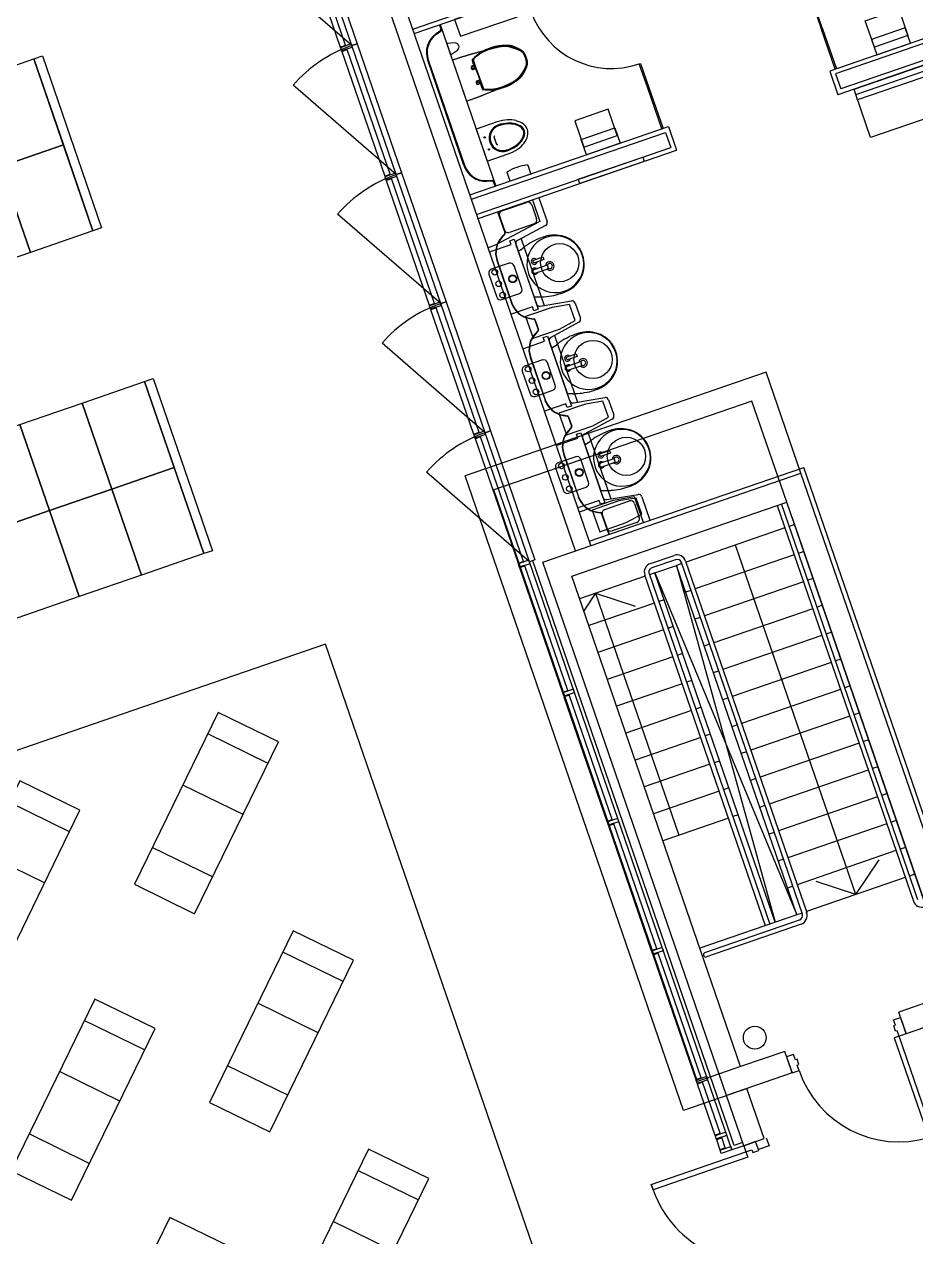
# Model space of a CAD drawing. Extents: x 809431 to 809707, y 818703 to 819368.
# Drawn here: x 809646.22 to 809654.06, y 818751.98 to 818762.64 of the extents above; entities that cross this region are included whole.
import ezdxf

# ---------------------------------------------------------------- set-up
doc = ezdxf.new("R2010")
doc.units = 0
for name, color, linetype in [('Fix Furn', 7, 'Continuous'), ('MAJ060__', 7, 'Continuous'), ('MAJ081__', 7, 'Continuous'), ('MAJ093__', 7, 'Continuous'), ('MAJ220__', 7, 'Continuous'), ('MAJ221__', 7, 'Continuous'), ('MAJ228__', 7, 'Continuous'), ('MAJ240_1', 7, 'Continuous'), ('MAJ240__', 7, 'Continuous'), ('MAJ321__', 7, 'Continuous'), ('MAJ322__', 7, 'Continuous'), ('MAJ325__', 7, 'Continuous'), ('MAJ341__', 7, 'Continuous'), ('MAJ342__', 7, 'Continuous'), ('MAJ421__', 7, 'Continuous'), ('MAJ582__', 7, 'Continuous'), ('MAJ724__', 7, 'Continuous'), ('MAJ740__', 7, 'Continuous')]:
    doc.layers.add(name, color=color, linetype=linetype)

# ---------------------------------------------------------------- blocks, each defined once
blk = doc.blocks.new('2x5-Seater')
at = {"layer": 'Fix Furn'}
for points in [[(238.683, 161.455), (238.683, 161.375), (237.083, 161.375), (237.083, 161.455)], [(237.883, 161.375), (237.883, 160.795), (237.083, 160.795), (237.083, 161.375)], [(238.683, 161.375), (238.683, 160.795), (237.883, 160.795), (237.883, 161.375)], [(237.883, 160.795), (237.883, 160.215), (237.083, 160.215), (237.083, 160.795)], [(238.683, 160.795), (238.683, 160.215), (237.883, 160.215), (237.883, 160.795)], [(238.383, 159.915), (237.383, 159.915), (237.383, 160.215), (238.383, 160.215)], [(237.883, 159.335), (237.883, 159.915), (237.083, 159.915), (237.083, 159.335)], [(238.683, 159.335), (238.683, 159.915), (237.883, 159.915), (237.883, 159.335)], [(237.883, 158.755), (237.883, 159.335), (237.083, 159.335), (237.083, 158.755)], [(238.683, 158.755), (238.683, 159.335), (237.883, 159.335), (237.883, 158.755)], [(237.883, 158.175), (237.883, 158.755), (237.083, 158.755), (237.083, 158.175)], [(238.683, 158.175), (238.683, 158.755), (237.883, 158.755), (237.883, 158.175)], [(238.683, 158.095), (238.683, 158.175), (237.083, 158.175), (237.083, 158.095)]]:
    blk.add_lwpolyline(points, close=True, dxfattribs=at)
blk = doc.blocks.new('6-Seater without table')
at = {"layer": 'Fix Furn'}
for points in [[(604.684, 150.957), (604.684, 150.877), (603.084, 150.877), (603.084, 150.957)], [(603.884, 150.877), (603.884, 150.297), (603.084, 150.297), (603.084, 150.877)], [(604.684, 150.877), (604.684, 150.297), (603.884, 150.297), (603.884, 150.877)], [(603.884, 150.297), (603.884, 149.717), (603.084, 149.717), (603.084, 150.297)], [(604.684, 150.297), (604.684, 149.717), (603.884, 149.717), (603.884, 150.297)], [(603.884, 149.717), (603.884, 149.137), (603.084, 149.137), (603.084, 149.717)], [(604.684, 149.717), (604.684, 149.137), (603.884, 149.137), (603.884, 149.717)]]:
    blk.add_lwpolyline(points, close=True, dxfattribs=at)

msp = doc.modelspace()

# ---------------------------------------------------------------- linework, layer by layer
at = {"layer": 'MAJ060__'}
for p, q in [((809650.693, 818761.098), (809650.758, 818760.909)), ((809650.758, 818760.909), (809650.364, 818760.699)), ((809650.364, 818760.699), (809650.303, 818760.678)), ((809651.403, 818758.455), (809651.104, 818758.352))]:
    msp.add_line(p, q, dxfattribs=at)
for points in [[(809650.424, 818761.001), (809650.642, 818761.076)], [(809650.686, 818761.054), (809650.729, 818760.931)], [(809650.445, 818760.834), (809650.403, 818760.957)], [(809650.707, 818760.887), (809650.49, 818760.812)], [(809650.487, 818760.542), (809650.331, 818760.488)], [(809650.6, 818760.319), (809650.531, 818760.52)], [(809650.31, 818760.444), (809650.379, 818760.243)], [(809650.423, 818760.222), (809650.578, 818760.275)], [(809650.78, 818759.691), (809650.624, 818759.637)], [(809650.893, 818759.468), (809650.824, 818759.669)], [(809650.603, 818759.593), (809650.672, 818759.392)], [(809650.716, 818759.371), (809650.871, 818759.424)], [(809650.896, 818758.742), (809650.965, 818758.541)], [(809651.073, 818758.84), (809650.917, 818758.786)], [(809651.186, 818758.617), (809651.117, 818758.818)], [(809651.009, 818758.52), (809651.164, 818758.573)], [(809651.328, 818758.377), (809651.546, 818758.452)], [(809651.669, 818758.261), (809651.591, 818758.488), (809651.403, 818758.455)], [(809651.59, 818758.43), (809651.632, 818758.307)], [(809651.349, 818758.209), (809651.306, 818758.332)], [(809651.611, 818758.262), (809651.393, 818758.188)]]:
    msp.add_lwpolyline(points, dxfattribs=at)
for centre, radius in [((809650.362, 818760.462), 0.025), ((809650.396, 818760.361), 0.025), ((809650.519, 818760.404), 0.035), ((809650.519, 818760.404), 0.03), ((809650.431, 818760.261), 0.025), ((809650.655, 818759.611), 0.025), ((809650.689, 818759.51), 0.025), ((809650.812, 818759.553), 0.035), ((809650.812, 818759.553), 0.03), ((809650.724, 818759.41), 0.025), ((809650.948, 818758.76), 0.025), ((809650.982, 818758.659), 0.025), ((809651.105, 818758.702), 0.035), ((809651.105, 818758.702), 0.03), ((809651.017, 818758.559), 0.025)]:
    msp.add_circle(centre, radius, dxfattribs=at)
for centre, start, end in [((809650.436, 818760.968), 109, 199), ((809650.653, 818761.043), 19, 109), ((809650.696, 818760.92), 289, 19), ((809650.478, 818760.845), 199, 289), ((809650.343, 818760.455), 109, 199), ((809650.498, 818760.508), 19, 109), ((809650.412, 818760.255), 199, 289), ((809650.567, 818760.308), 289, 19), ((809650.636, 818759.604), 109, 199), ((809650.791, 818759.657), 19, 109), ((809650.705, 818759.404), 199, 289), ((809650.86, 818759.457), 289, 19), ((809650.929, 818758.753), 109, 199), ((809651.084, 818758.807), 19, 109), ((809650.998, 818758.553), 199, 289), ((809651.153, 818758.606), 289, 19), ((809651.557, 818758.418), 19, 109), ((809651.34, 818758.344), 109, 199), ((809651.382, 818758.221), 199, 289), ((809651.599, 818758.296), 289, 19)]:
    msp.add_arc(centre, 0.035, start, end, dxfattribs=at)
at = {"layer": 'MAJ081__'}
for p, q in [((809652.773, 818752.782), (809652.679, 818752.75)), ((809652.749, 818752.851), (809652.773, 818752.782))]:
    msp.add_line(p, q, dxfattribs=at)
at = {"layer": 'MAJ093__'}
msp.add_lwpolyline([(809651.543, 818749.44), (809648.873, 818757.193), (809644.429, 818755.663), (809647.099, 818747.909)], close=True, dxfattribs=at)
at = {"layer": 'MAJ220__'}
for p, q in [((809652.747, 818759.584), (809650.1, 818758.673)), ((809653.053, 818758.696), (809652.747, 818759.584)), ((809652.623, 818759.33), (809650.354, 818758.549)), ((809652.929, 818758.441), (809652.623, 818759.33)), ((809652.021, 818753.094), (809650.1, 818758.673)), ((809652.145, 818753.348), (809650.354, 818758.549)), ((809652.523, 818753.479), (809652.145, 818753.348)), ((809652.588, 818753.29), (809652.021, 818753.094))]:
    msp.add_line(p, q, dxfattribs=at)
at = {"layer": 'MAJ221__'}
for p, q in [((809651.205, 818758.059), (809648.027, 818767.287)), ((809651.072, 818758.014), (809647.895, 818767.242)), ((809649.641, 818762.6), (809651.064, 818763.09)), ((809655.054, 818762.79), (809653.357, 818762.206)), ((809655.1, 818762.658), (809653.403, 818762.073)), ((809653.357, 818762.206), (809653.403, 818762.073)), ((809650.156, 818761.104), (809651.863, 818761.691)), ((809651.863, 818761.691), (809651.909, 818761.559)), ((809650.202, 818760.971), (809651.909, 818761.559)), ((809650.784, 818757.914), (809653.053, 818758.696)), ((809654.668, 818754.006), (809653.053, 818758.696)), ((809651.038, 818757.79), (809652.929, 818758.441)), ((809654.137, 818754.934), (809652.929, 818758.441)), ((809654.414, 818754.13), (809652.975, 818758.309)), ((809652.399, 818753.224), (809650.784, 818757.914)), ((809652.523, 818753.479), (809651.038, 818757.79)), ((809654.414, 818754.13), (809653.913, 818753.957)), ((809653.978, 818753.768), (809653.913, 818753.957)), ((809654.668, 818754.006), (809653.978, 818753.768)), ((809652.911, 818753.612), (809652.523, 818753.479)), ((809652.976, 818753.423), (809652.911, 818753.612)), ((809652.976, 818753.423), (809652.399, 818753.224)), ((809652.551, 818752.783), (809652.399, 818753.224)), ((809652.731, 818752.845), (809652.578, 818753.286)), ((809652.551, 818752.783), (809652.731, 818752.845))]:
    msp.add_line(p, q, dxfattribs=at)
at = {"layer": 'MAJ228__'}
for p, q in [((809652.447, 818752.747), (809650.667, 818757.916)), ((809652.465, 818752.785), (809650.695, 818757.926)), ((809652.551, 818752.783), (809652.447, 818752.747)), ((809652.541, 818752.811), (809652.465, 818752.785))]:
    msp.add_line(p, q, dxfattribs=at)
at = {"layer": 'MAJ240_1'}
for p, q in [((809653.536, 818754.991), (809652.478, 818758.064)), ((809651.248, 818757.641), (809651.144, 818757.484)), ((809651.248, 818757.641), (809651.981, 818755.513)), ((809651.248, 818757.641), (809651.597, 818757.526)), ((809653.536, 818754.991), (809653.74, 818755.295)), ((809653.536, 818754.991), (809653.187, 818755.105))]:
    msp.add_line(p, q, dxfattribs=at)
at = {"layer": 'MAJ240__'}
for p, q in [((809652.913, 818758.214), (809652.043, 818757.914)), ((809652.998, 818758.243), (809652.95, 818758.227)), ((809653.079, 818758.006), (809653.032, 818757.99)), ((809652.005, 818757.901), (809651.958, 818757.885)), ((809652.994, 818757.977), (809652.124, 818757.678)), ((809651.683, 818757.79), (809651.107, 818757.592)), ((809651.768, 818757.82), (809651.721, 818757.803)), ((809651.768, 818757.82), (809651.958, 818757.885)), ((809652.827, 818754.747), (809651.768, 818757.82)), ((809651.768, 818757.82), (809653.016, 818754.812)), ((809653.016, 818754.812), (809651.958, 818757.885)), ((809651.958, 818757.885), (809652.827, 818754.747)), ((809653.075, 818757.741), (809652.205, 818757.441)), ((809653.16, 818757.77), (809653.113, 818757.754)), ((809651.85, 818757.583), (809651.803, 818757.567)), ((809652.086, 818757.665), (809652.039, 818757.648)), ((809651.765, 818757.554), (809651.188, 818757.355)), ((809653.157, 818757.504), (809652.287, 818757.205)), ((809653.242, 818757.534), (809653.195, 818757.517)), ((809652.168, 818757.428), (809652.12, 818757.412)), ((809651.846, 818757.318), (809651.269, 818757.119)), ((809651.931, 818757.347), (809651.884, 818757.331)), ((809653.238, 818757.268), (809652.368, 818756.969)), ((809653.323, 818757.297), (809653.276, 818757.281)), ((809652.249, 818757.192), (809652.202, 818757.176)), ((809651.928, 818757.081), (809651.351, 818756.883)), ((809652.013, 818757.11), (809651.965, 818757.094)), ((809653.405, 818757.061), (809653.357, 818757.045)), ((809652.33, 818756.955), (809652.283, 818756.939)), ((809653.32, 818757.032), (809652.45, 818756.732)), ((809652.009, 818756.845), (809651.432, 818756.646)), ((809652.094, 818756.874), (809652.047, 818756.858)), ((809653.486, 818756.825), (809653.439, 818756.808)), ((809652.412, 818756.719), (809652.365, 818756.703)), ((809653.401, 818756.795), (809652.531, 818756.496)), ((809652.175, 818756.638), (809652.128, 818756.621)), ((809652.09, 818756.608), (809651.514, 818756.41)), ((809653.482, 818756.559), (809652.612, 818756.259)), ((809653.567, 818756.588), (809653.52, 818756.572)), ((809652.257, 818756.401), (809652.21, 818756.385)), ((809652.493, 818756.483), (809652.446, 818756.466)), ((809652.172, 818756.372), (809651.595, 818756.173)), ((809653.564, 818756.323), (809652.694, 818756.023)), ((809653.649, 818756.352), (809653.602, 818756.336)), ((809652.575, 818756.246), (809652.527, 818756.23)), ((809652.253, 818756.136), (809651.676, 818755.937)), ((809652.338, 818756.165), (809652.291, 818756.149)), ((809653.645, 818756.086), (809652.775, 818755.787)), ((809653.73, 818756.115), (809653.683, 818756.099)), ((809652.656, 818756.01), (809652.609, 818755.994)), ((809652.335, 818755.899), (809651.758, 818755.701)), ((809652.42, 818755.929), (809652.372, 818755.912)), ((809653.812, 818755.879), (809653.764, 818755.863)), ((809652.737, 818755.774), (809652.69, 818755.757)), ((809653.726, 818755.85), (809652.857, 818755.55)), ((809652.416, 818755.663), (809651.839, 818755.464)), ((809652.501, 818755.692), (809652.454, 818755.676)), ((809653.808, 818755.613), (809652.938, 818755.314)), ((809653.893, 818755.643), (809653.846, 818755.626)), ((809652.819, 818755.537), (809652.772, 818755.521)), ((809653.889, 818755.377), (809653.019, 818755.077)), ((809653.974, 818755.406), (809653.927, 818755.39)), ((809652.9, 818755.301), (809652.853, 818755.285)), ((809653.971, 818755.141), (809653.101, 818754.841)), ((809654.056, 818755.17), (809654.008, 818755.154)), ((809652.982, 818755.064), (809652.934, 818755.048)), ((809653.016, 818754.812), (809652.165, 818754.519)), ((809653.063, 818754.828), (809653.016, 818754.812))]:
    msp.add_line(p, q, dxfattribs=at)
at = {"layer": 'MAJ321__'}
for points in [[(809653.929, 818753.91), (809653.978, 818753.768), (809653.916, 818753.747), (809653.9, 818753.794), (809653.886, 818753.789), (809653.87, 818753.837), (809653.884, 818753.842), (809653.868, 818753.889)], [(809652.927, 818753.565), (809652.976, 818753.423), (809653.037, 818753.444), (809653.021, 818753.492), (809653.035, 818753.496), (809653.019, 818753.544), (809653.005, 818753.539), (809652.988, 818753.586)], [(809652.551, 818752.783), (809652.57, 818752.728), (809652.621, 818752.746), (809652.629, 818752.722), (809652.682, 818752.74), (809652.655, 818752.819)]]:
    msp.add_lwpolyline(points, close=True, dxfattribs=at)
at = {"layer": 'MAJ322__'}
for p, q in [((809649.104, 818762.455), (809648.199, 818763.242)), ((809649.495, 818761.32), (809648.589, 818762.107)), ((809649.886, 818760.186), (809648.98, 818760.973)), ((809650.276, 818759.051), (809649.371, 818759.838)), ((809650.667, 818757.916), (809649.761, 818758.704))]:
    msp.add_line(p, q, dxfattribs=at)
for centre, radius, start, end in [((809649.495, 818761.32), 1.2, 109, 139), ((809649.886, 818760.186), 1.2, 109, 139), ((809650.276, 818759.051), 1.2, 109, 139), ((809650.667, 818757.916), 1.2, 109, 139), ((809653.916, 818753.747), 0.93, 199, 286.5349)]:
    msp.add_arc(centre, radius, start, end, dxfattribs=at)
msp.add_ellipse((809652.587, 818752.763), major_axis=(0, -0.987), ratio=0.910374, start_param=5.044002, end_param=6.614798, dxfattribs=at)
at = {"layer": 'MAJ325__'}
for points in [[(809649.104, 818762.455), (809648.714, 818763.589), (809648.761, 818763.606), (809649.152, 818762.471)], [(809653.157, 818762.819), (809653.23, 818762.606), (809653.241, 818762.61), (809653.168, 818762.823)], [(809653.23, 818762.606), (809653.241, 818762.61), (809653.365, 818762.251), (809653.353, 818762.247)], [(809649.495, 818761.32), (809649.104, 818762.455), (809649.152, 818762.471), (809649.542, 818761.336)], [(809651.644, 818762.298), (809651.717, 818762.085), (809651.706, 818762.081), (809651.632, 818762.294)], [(809651.706, 818762.081), (809651.717, 818762.085), (809651.841, 818761.726), (809651.829, 818761.722)], [(809649.886, 818760.186), (809649.495, 818761.32), (809649.542, 818761.336), (809649.933, 818760.202)], [(809650.276, 818759.051), (809649.886, 818760.186), (809649.933, 818760.202), (809650.324, 818759.067)], [(809650.667, 818757.916), (809650.276, 818759.051), (809650.324, 818759.067), (809650.714, 818757.933)], [(809653.916, 818753.747), (809653.874, 818753.732), (809654.177, 818752.853), (809654.219, 818752.868)], [(809652.57, 818752.728), (809652.586, 818752.681), (809651.754, 818752.394), (809651.737, 818752.441)]]:
    msp.add_lwpolyline(points, close=True, dxfattribs=at)
msp.add_arc((809651.388, 818763.003), 0.75, 199.9167, 289, dxfattribs=at)
at = {"layer": 'MAJ341__'}
for p, q in [((809654.08, 818754.946), (809652.882, 818758.425)), ((809652.844, 818758.412), (809654.042, 818754.933)), ((809651.73, 818757.901), (809651.938, 818757.973)), ((809651.951, 818757.935), (809651.743, 818757.864)), ((809653.066, 818754.819), (809652.002, 818757.91)), ((809652.039, 818757.923), (809653.104, 818754.832)), ((809652.741, 818754.717), (809651.68, 818757.8)), ((809651.718, 818757.813), (809652.779, 818754.73)), ((809652.209, 818754.481), (809653.041, 818754.768)), ((809653.054, 818754.73), (809652.222, 818754.443))]:
    msp.add_line(p, q, dxfattribs=at)
for centre, radius, start, end in [((809651.756, 818757.826), 0.08, 109, 199), ((809651.964, 818757.897), 0.08, 19, 109), ((809651.964, 818757.897), 0.04, 19, 109), ((809651.756, 818757.826), 0.04, 109, 199), ((809654.118, 818754.959), 0.08, 199, 289), ((809653.028, 818754.806), 0.04, 289, 19), ((809653.028, 818754.806), 0.08, 289, 19), ((809652.216, 818754.462), 0.02, 109, 289)]:
    msp.add_arc(centre, radius, start, end, dxfattribs=at)
at = {"layer": 'MAJ342__'}
for points in [[(809648.626, 818763.538), (809649.003, 818762.441), (809649.05, 818762.457), (809648.673, 818763.554)], [(809649.005, 818762.436), (809649.015, 818762.408), (809649.109, 818762.441), (809649.099, 818762.469)], [(809649.008, 818762.437), (809649.006, 818762.442), (809649.048, 818762.456), (809649.049, 818762.452)], [(809649.016, 818762.403), (809649.394, 818761.307), (809649.441, 818761.323), (809649.064, 818762.42)], [(809649.017, 818762.409), (809649.019, 818762.404), (809649.061, 818762.419), (809649.059, 818762.423)], [(809649.396, 818761.302), (809649.405, 818761.273), (809649.5, 818761.306), (809649.49, 818761.334)], [(809649.398, 818761.303), (809649.397, 818761.307), (809649.438, 818761.322), (809649.44, 818761.317)], [(809649.407, 818761.269), (809649.785, 818760.172), (809649.832, 818760.188), (809649.454, 818761.285)], [(809649.408, 818761.274), (809649.41, 818761.27), (809649.451, 818761.284), (809649.45, 818761.289)], [(809649.786, 818760.167), (809649.796, 818760.139), (809649.891, 818760.171), (809649.881, 818760.2)], [(809649.789, 818760.168), (809649.787, 818760.173), (809649.829, 818760.187), (809649.831, 818760.182)], [(809649.798, 818760.134), (809650.175, 818759.037), (809650.223, 818759.054), (809649.845, 818760.15)], [(809649.799, 818760.14), (809649.8, 818760.135), (809649.842, 818760.149), (809649.84, 818760.154)], [(809650.177, 818759.033), (809650.187, 818759.004), (809650.281, 818759.037), (809650.271, 818759.065)], [(809650.18, 818759.034), (809650.178, 818759.038), (809650.22, 818759.053), (809650.221, 818759.048)], [(809650.188, 818758.999), (809650.566, 818757.903), (809650.613, 818757.919), (809650.236, 818759.016)], [(809650.189, 818759.005), (809650.191, 818759), (809650.233, 818759.015), (809650.231, 818759.019)], [(809650.568, 818757.898), (809650.577, 818757.87), (809650.672, 818757.902), (809650.662, 818757.93)], [(809650.57, 818757.899), (809650.569, 818757.904), (809650.61, 818757.918), (809650.612, 818757.913)], [(809650.579, 818757.865), (809650.957, 818756.768), (809651.004, 818756.784), (809650.626, 818757.881)], [(809650.58, 818757.871), (809650.582, 818757.866), (809650.623, 818757.88), (809650.622, 818757.885)], [(809650.958, 818756.763), (809650.968, 818756.735), (809651.063, 818756.767), (809651.053, 818756.796)], [(809650.961, 818756.764), (809650.959, 818756.769), (809651.001, 818756.783), (809651.003, 818756.779)], [(809650.97, 818756.73), (809651.347, 818755.633), (809651.395, 818755.65), (809651.017, 818756.746)], [(809650.971, 818756.736), (809650.972, 818756.731), (809651.014, 818756.745), (809651.012, 818756.75)], [(809651.349, 818755.629), (809651.359, 818755.6), (809651.453, 818755.633), (809651.443, 818755.661)], [(809651.352, 818755.63), (809651.35, 818755.634), (809651.392, 818755.649), (809651.393, 818755.644)], [(809651.36, 818755.596), (809651.738, 818754.499), (809651.785, 818754.515), (809651.408, 818755.612)], [(809651.362, 818755.601), (809651.363, 818755.597), (809651.405, 818755.611), (809651.403, 818755.616)], [(809651.74, 818754.494), (809651.749, 818754.466), (809651.844, 818754.498), (809651.834, 818754.527)], [(809651.742, 818754.495), (809651.741, 818754.5), (809651.782, 818754.514), (809651.784, 818754.509)], [(809651.751, 818754.461), (809652.129, 818753.364), (809652.176, 818753.38), (809651.798, 818754.477)], [(809651.752, 818754.467), (809651.754, 818754.462), (809651.795, 818754.476), (809651.794, 818754.481)], [(809652.13, 818753.359), (809652.14, 818753.331), (809652.235, 818753.364), (809652.225, 818753.392)], [(809652.133, 818753.36), (809652.132, 818753.365), (809652.173, 818753.379), (809652.175, 818753.375)], [(809652.142, 818753.326), (809652.297, 818752.875), (809652.344, 818752.892), (809652.189, 818753.343)], [(809652.143, 818753.332), (809652.145, 818753.327), (809652.186, 818753.342), (809652.184, 818753.346)], [(809652.299, 818752.871), (809652.308, 818752.842), (809652.403, 818752.875), (809652.393, 818752.903)], [(809652.301, 818752.872), (809652.3, 818752.876), (809652.341, 818752.891), (809652.343, 818752.886)], [(809652.31, 818752.837), (809652.341, 818752.748), (809652.388, 818752.764), (809652.357, 818752.854)], [(809652.311, 818752.843), (809652.313, 818752.838), (809652.354, 818752.853), (809652.353, 818752.858)], [(809652.352, 818752.715), (809652.343, 818752.743), (809652.437, 818752.775), (809652.447, 818752.747)], [(809652.345, 818752.744), (809652.344, 818752.749), (809652.385, 818752.763), (809652.387, 818752.758)]]:
    msp.add_lwpolyline(points, close=True, dxfattribs=at)
at = {"layer": 'MAJ421__'}
for p, q in [((809649.654, 818762.562), (809651.115, 818763.065)), ((809655.041, 818762.828), (809653.306, 818762.231)), ((809649.845, 818762.56), (809649.886, 818762.589)), ((809649.849, 818762.555), (809649.889, 818762.584)), ((809649.889, 818762.599), (809649.876, 818762.638)), ((809649.895, 818762.601), (809649.881, 818762.64)), ((809655.113, 818762.62), (809653.378, 818762.023)), ((809650.09, 818761.4), (809649.772, 818762.326)), ((809650.096, 818761.402), (809649.777, 818762.328)), ((809653.306, 818762.231), (809653.378, 818762.023)), ((809650.143, 818761.142), (809651.888, 818761.742)), ((809651.888, 818761.742), (809651.96, 818761.534)), ((809650.215, 818760.934), (809651.96, 818761.534)), ((809650.342, 818761.269), (809650.292, 818761.267)), ((809650.342, 818761.263), (809650.292, 818761.261)), ((809650.365, 818761.218), (809650.351, 818761.257)), ((809650.37, 818761.22), (809650.357, 818761.259)), ((809650.387, 818760.993), (809650.45, 818760.81)), ((809650.39, 818760.994), (809650.453, 818760.811)), ((809650.448, 818760.798), (809650.424, 818760.772)), ((809650.45, 818760.795), (809650.426, 818760.77)), ((809650.38, 818760.567), (809650.51, 818760.189)), ((809650.383, 818760.568), (809650.513, 818760.19)), ((809650.671, 818760.058), (809650.706, 818760.052)), ((809650.671, 818760.055), (809650.705, 818760.049)), ((809650.715, 818760.041), (809650.743, 818759.959)), ((809650.718, 818760.042), (809650.746, 818759.96)), ((809650.741, 818759.947), (809650.717, 818759.921)), ((809650.743, 818759.945), (809650.719, 818759.919)), ((809650.673, 818759.716), (809650.804, 818759.338)), ((809650.676, 818759.717), (809650.806, 818759.339)), ((809650.964, 818759.207), (809650.999, 818759.201)), ((809650.964, 818759.204), (809650.998, 818759.198)), ((809651.008, 818759.19), (809651.036, 818759.108)), ((809651.011, 818759.191), (809651.039, 818759.109)), ((809651.034, 818759.096), (809651.01, 818759.07)), ((809651.036, 818759.094), (809651.012, 818759.068)), ((809650.966, 818758.865), (809651.097, 818758.487)), ((809650.969, 818758.866), (809651.099, 818758.488)), ((809651.192, 818758.097), (809653.078, 818758.746)), ((809656.204, 818749.67), (809653.078, 818758.746)), ((809651.257, 818758.356), (809651.292, 818758.35)), ((809651.257, 818758.353), (809651.291, 818758.347)), ((809651.301, 818758.339), (809651.364, 818758.156)), ((809651.304, 818758.34), (809651.367, 818758.157))]:
    msp.add_line(p, q, dxfattribs=at)
for centre, radius, start, end in [((809649.88, 818762.596), 0.009, 306, 19), ((809649.88, 818762.596), 0.015, 306, 19), ((809649.966, 818762.393), 0.206, 126, 199), ((809649.966, 818762.393), 0.2, 126, 199), ((809650.285, 818761.467), 0.206, 199, 272), ((809650.285, 818761.467), 0.2, 199, 272), ((809650.343, 818761.254), 0.015, 19, 92), ((809650.343, 818761.254), 0.009, 19, 92), ((809650.572, 818760.633), 0.203, 137, 199), ((809650.572, 818760.633), 0.2, 137, 199), ((809650.439, 818760.806), 0.012, 317, 19), ((809650.439, 818760.806), 0.015, 317, 19), ((809650.702, 818760.255), 0.203, 199, 261), ((809650.702, 818760.255), 0.2, 199, 261), ((809650.703, 818760.037), 0.012, 19, 81), ((809650.703, 818760.037), 0.015, 19, 81), ((809650.865, 818759.782), 0.203, 137, 199), ((809650.865, 818759.782), 0.2, 137, 199), ((809650.732, 818759.955), 0.012, 317, 19), ((809650.732, 818759.955), 0.015, 317, 19), ((809650.995, 818759.404), 0.203, 199, 261), ((809650.995, 818759.404), 0.2, 199, 261), ((809650.996, 818759.186), 0.012, 19, 81), ((809650.996, 818759.186), 0.015, 19, 81), ((809651.158, 818758.932), 0.203, 137, 199), ((809651.158, 818758.932), 0.2, 137, 199), ((809651.025, 818759.104), 0.012, 317, 19), ((809651.025, 818759.104), 0.015, 317, 19), ((809651.288, 818758.553), 0.203, 199, 261), ((809651.288, 818758.553), 0.2, 199, 261), ((809651.289, 818758.335), 0.012, 19, 81), ((809651.289, 818758.335), 0.015, 19, 81)]:
    msp.add_arc(centre, radius, start, end, dxfattribs=at)
at = {"layer": 'MAJ582__'}
msp.add_circle((809652.647, 818753.733), 0.1, dxfattribs=at)
at = {"layer": 'MAJ724__'}
for p, q in [((809648.368, 818756.144), (809647.838, 818756.403)), ((809648.149, 818755.695), (809647.618, 818755.954)), ((809646.623, 818755.543), (809646.093, 818755.802)), ((809646.404, 818755.094), (809645.873, 818755.353)), ((809647.881, 818755.147), (809647.351, 818755.405)), ((809649.029, 818754.226), (809648.498, 818754.484)), ((809648.809, 818753.776), (809648.279, 818754.035)), ((809647.283, 818753.625), (809646.753, 818753.883)), ((809647.064, 818753.175), (809646.534, 818753.434)), ((809648.542, 818753.228), (809648.012, 818753.486)), ((809646.797, 818752.627), (809646.267, 818752.886)), ((809649.689, 818752.307), (809649.159, 818752.565)), ((809649.47, 818751.857), (809648.94, 818752.116))]:
    msp.add_line(p, q, dxfattribs=at)
for points in [[(809647.93, 818756.592), (809647.193, 818755.082), (809647.723, 818754.823), (809648.46, 818756.333)], [(809646.185, 818755.991), (809645.448, 818754.481), (809645.978, 818754.222), (809646.715, 818755.732)], [(809648.59, 818754.673), (809647.854, 818753.163), (809648.384, 818752.904), (809649.121, 818754.414)], [(809646.845, 818754.072), (809646.109, 818752.562), (809646.639, 818752.303), (809647.376, 818753.813)], [(809649.251, 818752.754), (809648.515, 818751.244), (809649.045, 818750.985), (809649.781, 818752.495)], [(809647.506, 818752.153), (809646.77, 818750.643), (809647.3, 818750.385), (809648.036, 818751.895)]]:
    msp.add_lwpolyline(points, close=True, dxfattribs=at)
at = {"layer": 'MAJ740__'}
for p, q in [((809649.881, 818762.64), (809650.37, 818761.22)), ((809650.011, 818762.478), (809649.939, 818762.473)), ((809649.939, 818762.473), (809649.973, 818762.374)), ((809649.973, 818762.374), (809650.033, 818762.414)), ((809649.989, 818762.326), (809650.113, 818761.966)), ((809650.163, 818762.328), (809650.172, 818762.329)), ((809650.169, 818762.31), (809650.165, 818762.324)), ((809650.179, 818762.281), (809650.165, 818762.277)), ((809650.167, 818762.336), (809650.179, 818762.348)), ((809650.169, 818762.31), (809650.176, 818762.312)), ((809650.175, 818762.29), (809650.169, 818762.309)), ((809650.171, 818762.306), (809650.178, 818762.309)), ((809650.177, 818762.314), (809650.172, 818762.326)), ((809650.217, 818762.203), (809650.175, 818762.325)), ((809650.175, 818762.295), (809650.182, 818762.298)), ((809650.177, 818762.29), (809650.183, 818762.292)), ((809650.177, 818762.288), (809650.182, 818762.275)), ((809650.178, 818762.289), (809650.184, 818762.291)), ((809650.182, 818762.299), (809650.179, 818762.308)), ((809650.181, 818762.272), (809650.186, 818762.258)), ((809650.187, 818762.275), (809650.182, 818762.273)), ((809650.183, 818762.274), (809650.186, 818762.275)), ((809650.184, 818762.291), (809650.215, 818762.202)), ((809650.212, 818762.202), (809650.187, 818762.275)), ((809650.192, 818762.259), (809650.187, 818762.257)), ((809650.192, 818762.255), (809650.191, 818762.259)), ((809650.195, 818762.251), (809650.176, 818762.245)), ((809650.191, 818762.255), (809650.193, 818762.256)), ((809650.191, 818762.255), (809650.191, 818762.255)), ((809650.192, 818762.254), (809650.194, 818762.255)), ((809650.229, 818762.152), (809650.21, 818762.146)), ((809650.212, 818762.202), (809650.237, 818762.129)), ((809650.245, 818762.114), (809650.215, 818762.203)), ((809650.217, 818762.204), (809650.259, 818762.082)), ((809650.235, 818762.119), (809650.221, 818762.114)), ((809650.231, 818762.127), (809650.226, 818762.141)), ((809650.232, 818762.144), (809650.227, 818762.142)), ((809650.228, 818762.147), (809650.231, 818762.147)), ((809650.228, 818762.147), (809650.228, 818762.147)), ((809650.229, 818762.148), (809650.23, 818762.148)), ((809650.229, 818762.147), (809650.231, 818762.144)), ((809650.237, 818762.128), (809650.232, 818762.126)), ((809650.238, 818762.112), (809650.233, 818762.125)), ((809650.234, 818762.127), (809650.237, 818762.127)), ((809650.238, 818762.111), (809650.245, 818762.113)), ((809650.238, 818762.109), (809650.244, 818762.091)), ((809650.239, 818762.112), (809650.246, 818762.114)), ((809650.24, 818762.105), (809650.247, 818762.107)), ((809650.244, 818762.094), (809650.251, 818762.096)), ((809650.245, 818762.09), (809650.252, 818762.092)), ((809650.245, 818762.09), (809650.25, 818762.076)), ((809650.249, 818762.107), (809650.252, 818762.097)), ((809650.251, 818762.072), (809650.259, 818762.076)), ((809650.253, 818762.092), (809650.258, 818762.079)), ((809650.259, 818762.068), (809650.276, 818762.066)), ((809650.749, 818761.117), (809650.821, 818760.909)), ((809650.807, 818760.873), (809650.562, 818760.74)), ((809650.548, 818760.704), (809650.727, 818760.185)), ((809650.59, 818760.66), (809650.572, 818760.646)), ((809650.59, 818760.66), (809650.611, 818760.676)), ((809650.593, 818760.757), (809650.795, 818760.171)), ((809650.57, 818760.639), (809650.704, 818760.25)), ((809650.71, 818760.245), (809650.733, 818760.246)), ((809650.733, 818760.246), (809650.759, 818760.246)), ((809650.865, 818760.153), (809650.633, 818760.073)), ((809650.76, 818760.165), (809651.035, 818760.211)), ((809651.02, 818760.179), (809650.865, 818760.153)), ((809651.068, 818760.038), (809651.02, 818760.179)), ((809651.068, 818760.191), (809651.114, 818760.058)), ((809650.633, 818760.073), (809650.698, 818759.883)), ((809651.1, 818760.022), (809650.855, 818759.889)), ((809650.93, 818759.963), (809651.068, 818760.038)), ((809650.698, 818759.883), (809650.93, 818759.963)), ((809650.841, 818759.853), (809651.02, 818759.334)), ((809650.883, 818759.809), (809650.865, 818759.795)), ((809650.883, 818759.809), (809650.904, 818759.825)), ((809650.886, 818759.906), (809651.088, 818759.32)), ((809650.863, 818759.788), (809650.997, 818759.399)), ((809651.003, 818759.395), (809651.026, 818759.395)), ((809651.026, 818759.395), (809651.052, 818759.395)), ((809651.158, 818759.302), (809650.926, 818759.222)), ((809651.053, 818759.314), (809651.328, 818759.36)), ((809651.313, 818759.328), (809651.158, 818759.302)), ((809651.361, 818759.187), (809651.313, 818759.328)), ((809651.361, 818759.34), (809651.407, 818759.207)), ((809650.926, 818759.222), (809650.991, 818759.032)), ((809651.393, 818759.171), (809651.148, 818759.038)), ((809651.223, 818759.112), (809651.361, 818759.187)), ((809650.991, 818759.032), (809651.223, 818759.112)), ((809651.134, 818759.002), (809651.313, 818758.483)), ((809651.176, 818758.958), (809651.158, 818758.944)), ((809651.176, 818758.958), (809651.197, 818758.974)), ((809651.179, 818759.055), (809651.381, 818758.469)), ((809651.156, 818758.937), (809651.29, 818758.548)), ((809651.296, 818758.544), (809651.319, 818758.544)), ((809651.319, 818758.544), (809651.345, 818758.544)), ((809651.451, 818758.451), (809651.219, 818758.371)), ((809651.346, 818758.463), (809651.621, 818758.509)), ((809651.606, 818758.477), (809651.451, 818758.451)), ((809651.654, 818758.336), (809651.606, 818758.477)), ((809651.654, 818758.489), (809651.726, 818758.281)), ((809651.219, 818758.371), (809651.284, 818758.181)), ((809651.516, 818758.261), (809651.654, 818758.336)), ((809651.284, 818758.181), (809651.516, 818758.261))]:
    msp.add_line(p, q, dxfattribs=at)
for points in [[(809650.561, 818762.708), (809650.509, 818762.857), (809650.009, 818762.684), (809650.06, 818762.536)], [(809653.913, 818762.775), (809653.993, 818762.543), (809653.699, 818762.441), (809653.619, 818762.673)], [(809653.97, 818762.61), (809653.675, 818762.509), (809653.722, 818762.374), (809654.016, 818762.475)], [(809653.52, 818762.071), (809654.408, 818762.377), (809654.441, 818762.283), (809653.552, 818761.977)], [(809650.09, 818761.4), (809649.772, 818762.326), (809649.777, 818762.328), (809650.096, 818761.402)], [(809653.536, 818762.024), (809654.425, 818762.33), (809654.555, 818761.952), (809653.666, 818761.646)], [(809651.065, 818761.794), (809651.145, 818761.562), (809651.439, 818761.663), (809651.359, 818761.896)], [(809651.122, 818761.63), (809651.416, 818761.731), (809651.463, 818761.596), (809651.169, 818761.495)], [(809651.096, 818761.279), (809651.663, 818761.474), (809651.676, 818761.437), (809651.109, 818761.241)]]:
    msp.add_lwpolyline(points, close=True, dxfattribs=at)
for points in [[(809650.384, 818761.783), (809650.198, 818761.719), (809650.295, 818761.439)], [(809650.355, 818761.646), (809650.373, 818761.593)], [(809650.295, 818761.439), (809650.48, 818761.503)], [(809650.678, 818761.325), (809650.498, 818761.264), (809650.472, 818761.34)], [(809650.651, 818761.402), (809650.678, 818761.325)], [(809650.316, 818760.64), (809650.505, 818760.706), (809650.494, 818760.739), (809650.532, 818760.752), (809650.743, 818760.137), (809650.705, 818760.124), (809650.694, 818760.157), (809650.505, 818760.092)], [(809650.705, 818760.569), (809650.784, 818760.596), (809650.792, 818760.573), (809650.713, 818760.546)], [(809650.708, 818760.487), (809650.824, 818760.527), (809650.829, 818760.51)], [(809650.72, 818760.454), (809650.835, 818760.494), (809650.829, 818760.51)], [(809650.609, 818759.789), (809650.798, 818759.855), (809650.787, 818759.888), (809650.825, 818759.901), (809651.036, 818759.286), (809650.998, 818759.273), (809650.987, 818759.306), (809650.798, 818759.241)], [(809650.999, 818759.719), (809651.077, 818759.746), (809651.085, 818759.722), (809651.006, 818759.695)], [(809651.001, 818759.636), (809651.117, 818759.676), (809651.122, 818759.659)], [(809651.013, 818759.603), (809651.128, 818759.643), (809651.122, 818759.659)], [(809650.902, 818758.938), (809651.091, 818759.004), (809651.08, 818759.037), (809651.118, 818759.05), (809651.329, 818758.435), (809651.291, 818758.422), (809651.28, 818758.455), (809651.091, 818758.39)], [(809651.292, 818758.868), (809651.37, 818758.895), (809651.378, 818758.871), (809651.299, 818758.844)], [(809651.294, 818758.785), (809651.41, 818758.825), (809651.415, 818758.809)], [(809651.306, 818758.752), (809651.421, 818758.792), (809651.415, 818758.809)]]:
    msp.add_lwpolyline(points, dxfattribs=at)
for centre, radius in [((809650.171, 818762.261), 0.00989), ((809650.216, 818762.13), 0.00989), ((809650.274, 818761.647), 0.006), ((809650.31, 818761.542), 0.006), ((809650.933, 818760.546), 0.168), ((809651.226, 818759.695), 0.168), ((809651.519, 818758.844), 0.168)]:
    msp.add_circle(centre, radius, dxfattribs=at)
for centre, radius, start, end in [((809650.013, 818762.443), 0.0351, 303.8617, 94.1385), ((809650.432, 818761.643), 0.12, 109, 289), ((809650.432, 818761.643), 0.112, 109, 289), ((809650.498, 818761.452), 0.35, 93.9505, 109), ((809650.498, 818761.452), 0.322, 93.9505, 109), ((809650.498, 818761.452), 0.314, 93.9505, 109), ((809650.491, 818761.555), 0.247, 76.0115, 93.9505), ((809650.491, 818761.555), 0.219, 76.0115, 93.9505), ((809650.491, 818761.555), 0.211, 76.0115, 93.9505), ((809650.509, 818761.627), 0.136, 51.5425, 76.0115), ((809650.509, 818761.627), 0.144, 51.5425, 76.0115), ((809650.509, 818761.627), 0.172, 51.5425, 76.0115), ((809650.555, 818761.685), 0.0624, 19, 51.5425), ((809650.555, 818761.685), 0.0704, 19, 51.5425), ((809650.555, 818761.685), 0.0984, 19, 51.5425), ((809650.366, 818761.65), 0.012, 109, 199), ((809650.483, 818761.702), 0.136, 321.9885, 346.4575), ((809650.483, 818761.702), 0.144, 321.9885, 346.4575), ((809650.555, 818761.685), 0.0624, 346.4575, 19), ((809650.483, 818761.702), 0.172, 321.9885, 346.4575), ((809650.555, 818761.685), 0.0704, 346.4575, 19), ((809650.555, 818761.685), 0.0984, 346.4575, 19), ((809650.384, 818761.597), 0.012, 199, 289), ((809650.366, 818761.834), 0.314, 289, 304.0495), ((809650.366, 818761.834), 0.322, 289, 304.0495), ((809650.366, 818761.834), 0.35, 289, 304.0495), ((809650.424, 818761.748), 0.211, 304.0495, 321.9885), ((809650.424, 818761.748), 0.219, 304.0495, 321.9885), ((809650.424, 818761.748), 0.247, 304.0495, 321.9885), ((809650.476, 818761.342), 0.005, 120.5046, 199), ((809650.705, 818760.953), 0.456, 97.4954, 120.5046), ((809650.647, 818761.4), 0.005, 19, 97.4954), ((809650.793, 818760.899), 0.03, 298.4623, 19), ((809650.976, 818760.211), 0.591, 108.1913, 124.4765), ((809650.894, 818760.533), 0.25, 231.3809, 166.6191), ((809650.892, 818760.468), 0.321, 87.7834, 108.1913), ((809650.894, 818760.539), 0.249, 66.3393, 87.7834), ((809650.891, 818760.532), 0.257, 19.0002, 66.3393), ((809650.576, 818760.714), 0.03, 118.4623, 199), ((809651.012, 818760.158), 0.655, 126.8835, 127.7418), ((809651.012, 818760.158), 0.655, 124.4765, 126.8835), ((809650.576, 818760.641), 0.006, 127.7977, 199), ((809650.894, 818760.533), 0.25, 166.6191, 231.3809), ((809650.708, 818760.557), 0.0259, 47.2201, 350.78), ((809650.709, 818760.558), 0.0122, 108.601, 289.399), ((809650.845, 818760.516), 0.0375, 226.8189, 171.1827), ((809650.891, 818760.532), 0.257, 331.6607, 18.9998), ((809650.714, 818760.471), 0.0275, 58.5212, 199), ((809650.714, 818760.471), 0.0275, 199, 339.4788), ((809650.714, 818760.471), 0.0175, 109, 199), ((809650.714, 818760.471), 0.0175, 199, 289), ((809650.845, 818760.516), 0.023, 241.3264, 156.6737), ((809650.898, 818760.528), 0.249, 310.2166, 331.6607), ((809650.71, 818760.251), 0.006, 199, 270.2023), ((809650.756, 818760.9), 0.655, 270.2582, 271.1165), ((809650.756, 818760.9), 0.655, 271.1165, 273.5235), ((809650.76, 818760.837), 0.591, 273.5235, 289.8087), ((809650.852, 818760.583), 0.321, 289.8088, 310.2166), ((809650.755, 818760.194), 0.03, 199, 279.5377), ((809651.04, 818760.181), 0.03, 19, 99.5377), ((809651.086, 818760.048), 0.03, 298.4623, 19), ((809651.269, 818759.36), 0.591, 108.1913, 124.4765), ((809651.187, 818759.682), 0.25, 231.3809, 166.6191), ((809651.185, 818759.617), 0.321, 87.7834, 108.1913), ((809651.187, 818759.688), 0.249, 66.3393, 87.7834), ((809651.184, 818759.681), 0.257, 19.0002, 66.3393), ((809650.869, 818759.863), 0.03, 118.4623, 199), ((809651.305, 818759.307), 0.655, 126.8835, 127.7418), ((809651.305, 818759.307), 0.655, 124.4765, 126.8835), ((809650.869, 818759.79), 0.006, 127.7977, 199), ((809651.187, 818759.682), 0.25, 166.6191, 231.3809), ((809651.001, 818759.706), 0.0259, 47.2201, 350.78), ((809651.002, 818759.707), 0.0122, 108.601, 289.399), ((809651.138, 818759.665), 0.0375, 226.8189, 171.1827), ((809651.184, 818759.681), 0.257, 331.6607, 18.9998), ((809651.007, 818759.62), 0.0275, 58.5212, 199), ((809651.007, 818759.62), 0.0275, 199, 339.4788), ((809651.007, 818759.62), 0.0175, 109, 199), ((809651.007, 818759.62), 0.0175, 199, 289), ((809651.138, 818759.665), 0.023, 241.3264, 156.6737), ((809651.191, 818759.677), 0.249, 310.2166, 331.6607), ((809651.003, 818759.401), 0.006, 199, 270.2023), ((809651.049, 818760.049), 0.655, 270.2582, 271.1165), ((809651.049, 818760.049), 0.655, 271.1165, 273.5235), ((809651.053, 818759.986), 0.591, 273.5235, 289.8087), ((809651.145, 818759.732), 0.321, 289.8088, 310.2166), ((809651.048, 818759.344), 0.03, 199, 279.5377), ((809651.333, 818759.331), 0.03, 19, 99.5377), ((809651.379, 818759.197), 0.03, 298.4623, 19), ((809651.562, 818758.509), 0.591, 108.1913, 124.4765), ((809651.48, 818758.831), 0.25, 231.3809, 166.6191), ((809651.478, 818758.766), 0.321, 87.7834, 108.1913), ((809651.48, 818758.837), 0.249, 66.3393, 87.7834), ((809651.477, 818758.83), 0.257, 19.0002, 66.3393), ((809651.162, 818759.012), 0.03, 118.4623, 199), ((809651.598, 818758.456), 0.655, 126.8835, 127.7418), ((809651.598, 818758.456), 0.655, 124.4765, 126.8835), ((809651.162, 818758.939), 0.006, 127.7977, 199), ((809651.48, 818758.831), 0.25, 166.6191, 231.3809), ((809651.294, 818758.855), 0.0259, 47.2201, 350.78), ((809651.295, 818758.856), 0.0122, 108.601, 289.399), ((809651.431, 818758.814), 0.0375, 226.8189, 171.1827), ((809651.477, 818758.83), 0.257, 331.6607, 18.9998), ((809651.3, 818758.769), 0.0275, 58.5212, 199), ((809651.3, 818758.769), 0.0275, 199, 339.4788), ((809651.3, 818758.769), 0.0175, 109, 199), ((809651.3, 818758.769), 0.0175, 199, 289), ((809651.431, 818758.814), 0.023, 241.3264, 156.6737), ((809651.438, 818758.881), 0.321, 289.8088, 310.2166), ((809651.484, 818758.826), 0.249, 310.2166, 331.6607), ((809651.296, 818758.55), 0.006, 199, 270.2023), ((809651.342, 818759.198), 0.655, 270.2582, 271.1165), ((809651.342, 818759.198), 0.655, 271.1165, 273.5235), ((809651.346, 818759.135), 0.591, 273.5235, 289.8087), ((809651.341, 818758.493), 0.03, 199, 279.5377), ((809651.626, 818758.48), 0.03, 19, 99.5377)]:
    msp.add_arc(centre, radius, start, end, dxfattribs=at)
for points, degree in [([(809650.271, 818762.41), (809650.176, 818762.385), (809650.082, 818762.357), (809649.989, 818762.326)], 2), ([(809650.325, 818762.425), (809650.272, 818762.407), (809650.222, 818762.378), (809650.179, 818762.341)], 2), ([(809650.324, 818762.433), (809650.273, 818762.415), (809650.226, 818762.388), (809650.184, 818762.354)], 2), ([(809650.325, 818762.428), (809650.273, 818762.411), (809650.226, 818762.384), (809650.184, 818762.349)], 2), ([(809650.356, 818762.432), (809650.328, 818762.425), (809650.299, 818762.418), (809650.271, 818762.41)], 2), ([(809650.42, 818762.454), (809650.388, 818762.45), (809650.355, 818762.443), (809650.324, 818762.433)], 2), ([(809650.442, 818762.451), (809650.402, 818762.449), (809650.362, 818762.441), (809650.325, 818762.428)], 2), ([(809650.442, 818762.448), (809650.402, 818762.446), (809650.363, 818762.438), (809650.325, 818762.425)], 2), ([(809650.565, 818762.418), (809650.498, 818762.445), (809650.425, 818762.45), (809650.356, 818762.432)], 2), ([(809650.574, 818762.425), (809650.526, 818762.449), (809650.473, 818762.459), (809650.42, 818762.454)], 2), ([(809650.573, 818762.419), (809650.532, 818762.441), (809650.488, 818762.451), (809650.442, 818762.451)], 2), ([(809650.571, 818762.417), (809650.532, 818762.438), (809650.487, 818762.448), (809650.442, 818762.448)], 2), ([(809650.633, 818762.347), (809650.622, 818762.379), (809650.597, 818762.405), (809650.565, 818762.418)], 2), ([(809650.632, 818762.346), (809650.622, 818762.376), (809650.6, 818762.402), (809650.571, 818762.417)], 2), ([(809650.635, 818762.347), (809650.624, 818762.378), (809650.602, 818762.404), (809650.573, 818762.419)], 2), ([(809650.639, 818762.349), (809650.628, 818762.382), (809650.605, 818762.409), (809650.574, 818762.425)], 2), ([(809650.165, 818762.277), (809650.157, 818762.274), (809650.152, 818762.264), (809650.155, 818762.255), (809650.158, 818762.246), (809650.168, 818762.242), (809650.176, 818762.245)], 3), ([(809650.167, 818762.336), (809650.165, 818762.334), (809650.163, 818762.332), (809650.162, 818762.33)], 2), ([(809650.162, 818762.33), (809650.162, 818762.329), (809650.162, 818762.329), (809650.163, 818762.328), (809650.163, 818762.328), (809650.163, 818762.328), (809650.163, 818762.328)], 3), ([(809650.164, 818762.328), (809650.164, 818762.327), (809650.164, 818762.325), (809650.165, 818762.324)], 2), ([(809650.169, 818762.31), (809650.169, 818762.31), (809650.169, 818762.309), (809650.169, 818762.309)], 2), ([(809650.169, 818762.307), (809650.17, 818762.306), (809650.17, 818762.306), (809650.171, 818762.306)], 2), ([(809650.172, 818762.329), (809650.172, 818762.328), (809650.172, 818762.327), (809650.172, 818762.326)], 2), ([(809650.179, 818762.341), (809650.175, 818762.337), (809650.173, 818762.33), (809650.175, 818762.325)], 2), ([(809650.175, 818762.295), (809650.174, 818762.295), (809650.174, 818762.294), (809650.174, 818762.294)], 2), ([(809650.175, 818762.29), (809650.175, 818762.29), (809650.176, 818762.289), (809650.177, 818762.29)], 2), ([(809650.176, 818762.312), (809650.177, 818762.313), (809650.177, 818762.313), (809650.177, 818762.314)], 2), ([(809650.178, 818762.289), (809650.177, 818762.289), (809650.177, 818762.288), (809650.177, 818762.288)], 2), ([(809650.179, 818762.308), (809650.179, 818762.309), (809650.178, 818762.309), (809650.178, 818762.309), (809650.178, 818762.309), (809650.178, 818762.309), (809650.178, 818762.309)], 3), ([(809650.179, 818762.348), (809650.181, 818762.347), (809650.183, 818762.348), (809650.184, 818762.349)], 2), ([(809650.182, 818762.273), (809650.181, 818762.273), (809650.181, 818762.273), (809650.181, 818762.272)], 2), ([(809650.184, 818762.354), (809650.183, 818762.353), (809650.182, 818762.35), (809650.182, 818762.348)], 2), ([(809650.182, 818762.298), (809650.182, 818762.298), (809650.183, 818762.298), (809650.182, 818762.299)], 2), ([(809650.182, 818762.275), (809650.182, 818762.274), (809650.182, 818762.274), (809650.183, 818762.274)], 2), ([(809650.184, 818762.291), (809650.184, 818762.292), (809650.184, 818762.292), (809650.183, 818762.292)], 2), ([(809650.187, 818762.275), (809650.187, 818762.275), (809650.186, 818762.275), (809650.186, 818762.275)], 2), ([(809650.623, 818762.248), (809650.641, 818762.278), (809650.644, 818762.314), (809650.633, 818762.347)], 2), ([(809650.628, 818762.253), (809650.641, 818762.283), (809650.642, 818762.316), (809650.632, 818762.346)], 2), ([(809650.63, 818762.252), (809650.644, 818762.282), (809650.645, 818762.316), (809650.635, 818762.347)], 2), ([(809650.634, 818762.248), (809650.649, 818762.28), (809650.651, 818762.316), (809650.639, 818762.349)], 2), ([(809650.186, 818762.258), (809650.186, 818762.257), (809650.187, 818762.257), (809650.187, 818762.257)], 2), ([(809650.191, 818762.255), (809650.191, 818762.254), (809650.192, 818762.254), (809650.192, 818762.254)], 2), ([(809650.468, 818762.109), (809650.533, 818762.138), (809650.587, 818762.186), (809650.623, 818762.248)], 2), ([(809650.531, 818762.131), (809650.576, 818762.16), (809650.612, 818762.2), (809650.634, 818762.248)], 2), ([(809650.545, 818762.149), (809650.581, 818762.177), (809650.609, 818762.212), (809650.628, 818762.253)], 2), ([(809650.547, 818762.147), (809650.583, 818762.174), (809650.612, 818762.211), (809650.63, 818762.252)], 2), ([(809650.113, 818761.966), (809650.206, 818761.999), (809650.297, 818762.035), (809650.387, 818762.073)], 2), ([(809650.21, 818762.146), (809650.202, 818762.143), (809650.197, 818762.133), (809650.2, 818762.124), (809650.203, 818762.116), (809650.213, 818762.111), (809650.221, 818762.114)], 3), ([(809650.227, 818762.142), (809650.226, 818762.142), (809650.226, 818762.142), (809650.226, 818762.141)], 2), ([(809650.229, 818762.148), (809650.228, 818762.148), (809650.228, 818762.147), (809650.228, 818762.147)], 2), ([(809650.231, 818762.127), (809650.231, 818762.127), (809650.232, 818762.126), (809650.232, 818762.126)], 2), ([(809650.234, 818762.127), (809650.233, 818762.126), (809650.233, 818762.126), (809650.233, 818762.125)], 2), ([(809650.237, 818762.127), (809650.237, 818762.128), (809650.237, 818762.128), (809650.237, 818762.129)], 2), ([(809650.238, 818762.111), (809650.238, 818762.11), (809650.237, 818762.11), (809650.238, 818762.109)], 2), ([(809650.238, 818762.112), (809650.238, 818762.112), (809650.238, 818762.111), (809650.239, 818762.112)], 2), ([(809650.239, 818762.106), (809650.239, 818762.105), (809650.24, 818762.105), (809650.24, 818762.105)], 2), ([(809650.244, 818762.094), (809650.243, 818762.094), (809650.243, 818762.093), (809650.243, 818762.092)], 2), ([(809650.244, 818762.091), (809650.244, 818762.09), (809650.245, 818762.09), (809650.245, 818762.09)], 2), ([(809650.245, 818762.113), (809650.245, 818762.113), (809650.246, 818762.114), (809650.245, 818762.114)], 2), ([(809650.249, 818762.107), (809650.248, 818762.107), (809650.248, 818762.108), (809650.247, 818762.107)], 2), ([(809650.25, 818762.076), (809650.25, 818762.075), (809650.251, 818762.073), (809650.252, 818762.072)], 2), ([(809650.251, 818762.096), (809650.252, 818762.096), (809650.252, 818762.097), (809650.252, 818762.097), (809650.252, 818762.097), (809650.252, 818762.097), (809650.252, 818762.097)], 3), ([(809650.251, 818762.072), (809650.251, 818762.071), (809650.251, 818762.071), (809650.251, 818762.07), (809650.251, 818762.07), (809650.251, 818762.07), (809650.251, 818762.07)], 3), ([(809650.251, 818762.07), (809650.254, 818762.069), (809650.257, 818762.068), (809650.259, 818762.068)], 2), ([(809650.253, 818762.092), (809650.253, 818762.092), (809650.252, 818762.092), (809650.252, 818762.092)], 2), ([(809650.258, 818762.079), (809650.258, 818762.078), (809650.258, 818762.077), (809650.259, 818762.076)], 2), ([(809650.259, 818762.082), (809650.261, 818762.076), (809650.266, 818762.072), (809650.272, 818762.072)], 2), ([(809650.272, 818762.072), (809650.329, 818762.069), (809650.385, 818762.077), (809650.439, 818762.095)], 2), ([(809650.281, 818762.069), (809650.279, 818762.069), (809650.277, 818762.068), (809650.276, 818762.066)], 2), ([(809650.278, 818762.068), (809650.279, 818762.066), (809650.282, 818762.065), (809650.284, 818762.065)], 2), ([(809650.281, 818762.069), (809650.335, 818762.067), (809650.389, 818762.075), (809650.44, 818762.092)], 2), ([(809650.284, 818762.065), (809650.338, 818762.063), (809650.392, 818762.071), (809650.442, 818762.089)], 2), ([(809650.387, 818762.073), (809650.414, 818762.085), (809650.441, 818762.097), (809650.468, 818762.109)], 2), ([(809650.439, 818762.095), (809650.477, 818762.108), (809650.513, 818762.126), (809650.545, 818762.149)], 2), ([(809650.44, 818762.092), (809650.478, 818762.105), (809650.514, 818762.124), (809650.547, 818762.147)], 2), ([(809650.442, 818762.089), (809650.474, 818762.099), (809650.504, 818762.114), (809650.531, 818762.131)], 2)]:
    msp.add_open_spline(points, degree=degree, dxfattribs=at)

# ---------------------------------------------------------------- block references
at = {"layer": 'MAJ724__', "rotation": -71.0001098042651}
for name, p in [('2x5-Seater', (809416.539, 818933.966)), ('6-Seater without table', (809308.282, 819280.608))]:
    msp.add_blockref(name, p, dxfattribs=at)

doc.saveas('drawing.dxf')
